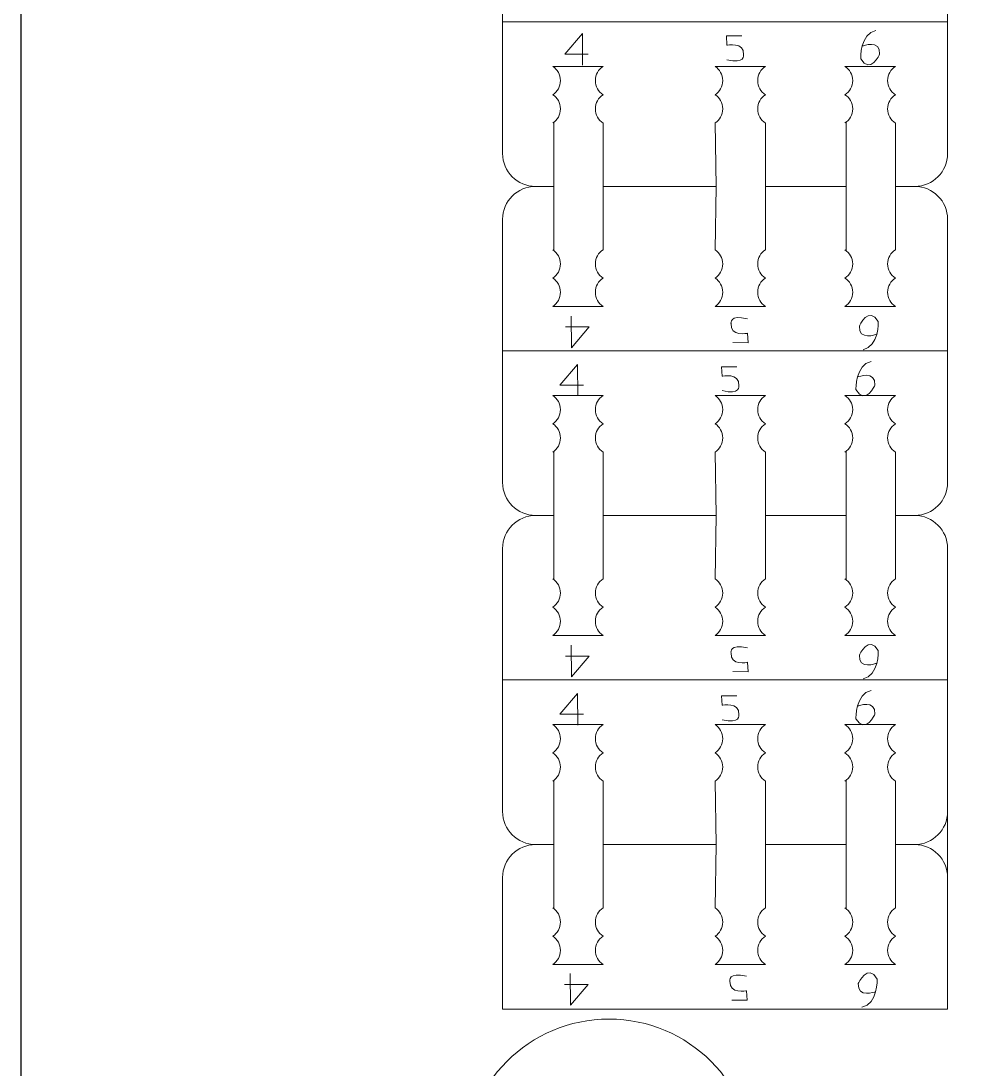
# Model space of a CAD drawing. Header units: centimetres. Extents: x -25 to 25, y -32.5 to 32.5.
# Drawn here: x -25 to -19.38, y -26.13 to -19.89 of the extents above; entities that cross this region are included whole.
import ezdxf

# ---------------------------------------------------------------- set-up
doc = ezdxf.new("R2010")
doc.units = ezdxf.units.CM
doc.header["$MEASUREMENT"] = 0
doc.layers.add('Capa 1', color=7, linetype='Continuous')

msp = doc.modelspace()

# ---------------------------------------------------------------- linework, layer by layer
at = {"layer": 'Capa 1', "color": 254}
msp.add_lwpolyline([(-25, -32.5), (25, -32.5), (25, 32.5), (-25, 32.5), (-25, -32.5)], close=True, dxfattribs=at)
at = {"layer": 'Capa 1', "color": 250, "lineweight": 20}
for points, knots in [([(-22.13375, -19.89418), (-22.13375, -19.44035), (-22.13375, -19.111), (-22.13375, -19.111), (-22.13375, -19.111), (-22.13375, -19.0032), (-22.04555, -18.915), (-21.93775, -18.915), (-21.93775, -18.915), (-21.93775, -18.915), (-21.82915, -18.915), (-21.82915, -18.915), (-21.82915, -18.915), (-21.82915, -18.915), (-21.82915, -19.29647), (-21.82915, -19.29647)], [0, 0, 0, 0, 0.2, 0.2, 0.2, 0.2, 0.4, 0.4, 0.4, 0.4, 0.6, 0.6, 0.6, 0.6, 1, 1, 1, 1]), ([(-22.13375, -19.89418), (-22.13375, -20.34801), (-22.13375, -20.67736), (-22.13375, -20.67736), (-22.13375, -20.67736), (-22.13375, -20.78516), (-22.04555, -20.87336), (-21.93775, -20.87336)], [0, 0, 0, 0, 0.3333333, 0.3333333, 0.3333333, 0.3333333, 1, 1, 1, 1]), ([(-21.83516, -20.32763), (-21.80746, -20.30985), (-21.7891, -20.27877), (-21.7891, -20.24341), (-21.7891, -20.24341), (-21.7891, -20.20805), (-21.80746, -20.17697), (-21.83516, -20.15919)], [0, 0, 0, 0, 0.3333333, 0.3333333, 0.3333333, 0.3333333, 1, 1, 1, 1]), ([(-21.53515, -20.32779), (-21.56285, -20.31001), (-21.58121, -20.27893), (-21.58121, -20.24357), (-21.58121, -20.24357), (-21.58121, -20.20821), (-21.56285, -20.17713), (-21.53515, -20.15935)], [0, 0, 0, 0, 0.3333333, 0.3333333, 0.3333333, 0.3333333, 1, 1, 1, 1]), ([(-20.86923, -20.32763), (-20.84153, -20.30985), (-20.82317, -20.27877), (-20.82317, -20.24341), (-20.82317, -20.24341), (-20.82317, -20.20805), (-20.84153, -20.17697), (-20.86923, -20.15919)], [0, 0, 0, 0, 0.3333333, 0.3333333, 0.3333333, 0.3333333, 1, 1, 1, 1]), ([(-20.56922, -20.32779), (-20.59692, -20.31001), (-20.61528, -20.27893), (-20.61528, -20.24357), (-20.61528, -20.24357), (-20.61528, -20.20821), (-20.59692, -20.17713), (-20.56922, -20.15935)], [0, 0, 0, 0, 0.3333333, 0.3333333, 0.3333333, 0.3333333, 1, 1, 1, 1]), ([(-20.09567, -20.32763), (-20.06797, -20.30985), (-20.04961, -20.27877), (-20.04961, -20.24341), (-20.04961, -20.24341), (-20.04961, -20.20805), (-20.06797, -20.17697), (-20.09567, -20.15919)], [0, 0, 0, 0, 0.3333333, 0.3333333, 0.3333333, 0.3333333, 1, 1, 1, 1]), ([(-19.79566, -20.32779), (-19.82336, -20.31001), (-19.84172, -20.27893), (-19.84172, -20.24357), (-19.84172, -20.24357), (-19.84172, -20.20821), (-19.82336, -20.17713), (-19.79566, -20.15935)], [0, 0, 0, 0, 0.3333333, 0.3333333, 0.3333333, 0.3333333, 1, 1, 1, 1]), ([(-21.83516, -20.49607), (-21.80746, -20.47829), (-21.7891, -20.44721), (-21.7891, -20.41185), (-21.7891, -20.41185), (-21.7891, -20.37649), (-21.80746, -20.34541), (-21.83516, -20.32763)], [0, 0, 0, 0, 0.3333333, 0.3333333, 0.3333333, 0.3333333, 1, 1, 1, 1]), ([(-21.53515, -20.49623), (-21.56285, -20.47845), (-21.58121, -20.44737), (-21.58121, -20.41201), (-21.58121, -20.41201), (-21.58121, -20.37665), (-21.56285, -20.34557), (-21.53515, -20.32779)], [0, 0, 0, 0, 0.3333333, 0.3333333, 0.3333333, 0.3333333, 1, 1, 1, 1]), ([(-20.86923, -20.49607), (-20.84153, -20.47829), (-20.82317, -20.44721), (-20.82317, -20.41185), (-20.82317, -20.41185), (-20.82317, -20.37649), (-20.84153, -20.34541), (-20.86923, -20.32763)], [0, 0, 0, 0, 0.3333333, 0.3333333, 0.3333333, 0.3333333, 1, 1, 1, 1]), ([(-20.56922, -20.49623), (-20.59692, -20.47845), (-20.61528, -20.44737), (-20.61528, -20.41201), (-20.61528, -20.41201), (-20.61528, -20.37665), (-20.59692, -20.34557), (-20.56922, -20.32779)], [0, 0, 0, 0, 0.3333333, 0.3333333, 0.3333333, 0.3333333, 1, 1, 1, 1]), ([(-20.09567, -20.49607), (-20.06797, -20.47829), (-20.04961, -20.44721), (-20.04961, -20.41185), (-20.04961, -20.41185), (-20.04961, -20.37649), (-20.06797, -20.34541), (-20.09567, -20.32763)], [0, 0, 0, 0, 0.3333333, 0.3333333, 0.3333333, 0.3333333, 1, 1, 1, 1]), ([(-19.79566, -20.49623), (-19.82336, -20.47845), (-19.84172, -20.44737), (-19.84172, -20.41201), (-19.84172, -20.41201), (-19.84172, -20.37665), (-19.82336, -20.34557), (-19.79566, -20.32779)], [0, 0, 0, 0, 0.3333333, 0.3333333, 0.3333333, 0.3333333, 1, 1, 1, 1]), ([(-22.13375, -21.85254), (-22.13375, -21.39871), (-22.13375, -21.06936), (-22.13375, -21.06936), (-22.13375, -21.06936), (-22.13375, -20.96156), (-22.04555, -20.87336), (-21.93775, -20.87336), (-21.93775, -20.87336), (-21.93775, -20.87336), (-21.82915, -20.87336), (-21.82915, -20.87336), (-21.82915, -20.87336), (-21.82915, -20.87336), (-21.82915, -21.25483), (-21.82915, -21.25483)], [0, 0, 0, 0, 0.2, 0.2, 0.2, 0.2, 0.4, 0.4, 0.4, 0.4, 0.6, 0.6, 0.6, 0.6, 1, 1, 1, 1]), ([(-21.53515, -21.25049), (-21.53515, -21.25049), (-21.53515, -20.87336), (-21.53515, -20.87336), (-21.53515, -20.87336), (-21.53515, -20.87336), (-20.86322, -20.87336), (-20.86322, -20.87336), (-20.86322, -20.87336), (-20.86322, -20.87336), (-20.86923, -21.25065), (-20.86923, -21.25065)], [0, 0, 0, 0, 0.25, 0.25, 0.25, 0.25, 0.5, 0.5, 0.5, 0.5, 1, 1, 1, 1]), ([(-20.56922, -21.25049), (-20.56922, -21.25049), (-20.56922, -20.87336), (-20.56922, -20.87336), (-20.56922, -20.87336), (-20.56922, -20.87336), (-20.08966, -20.87336), (-20.08966, -20.87336), (-20.08966, -20.87336), (-20.08966, -20.87336), (-20.08966, -21.25483), (-20.08966, -21.25483)], [0, 0, 0, 0, 0.25, 0.25, 0.25, 0.25, 0.5, 0.5, 0.5, 0.5, 1, 1, 1, 1]), ([(-19.79566, -21.25049), (-19.79566, -21.25049), (-19.79566, -20.87336), (-19.79566, -20.87336), (-19.79566, -20.87336), (-19.79566, -20.87336), (-19.68064, -20.87336), (-19.68064, -20.87336), (-19.68064, -20.87336), (-19.57284, -20.87336), (-19.48464, -20.96156), (-19.48464, -21.06936)], [0, 0, 0, 0, 0.25, 0.25, 0.25, 0.25, 0.5, 0.5, 0.5, 0.5, 1, 1, 1, 1]), ([(-21.83516, -21.25065), (-21.80746, -21.26843), (-21.7891, -21.29951), (-21.7891, -21.33487), (-21.7891, -21.33487), (-21.7891, -21.37023), (-21.80746, -21.40131), (-21.83516, -21.41909)], [0, 0, 0, 0, 0.3333333, 0.3333333, 0.3333333, 0.3333333, 1, 1, 1, 1]), ([(-21.53515, -21.25049), (-21.56285, -21.26827), (-21.58121, -21.29935), (-21.58121, -21.33471), (-21.58121, -21.33471), (-21.58121, -21.37007), (-21.56285, -21.40115), (-21.53515, -21.41893)], [0, 0, 0, 0, 0.3333333, 0.3333333, 0.3333333, 0.3333333, 1, 1, 1, 1]), ([(-20.86923, -21.25065), (-20.84153, -21.26843), (-20.82317, -21.29951), (-20.82317, -21.33487), (-20.82317, -21.33487), (-20.82317, -21.37023), (-20.84153, -21.40131), (-20.86923, -21.41909)], [0, 0, 0, 0, 0.3333333, 0.3333333, 0.3333333, 0.3333333, 1, 1, 1, 1]), ([(-20.56922, -21.25049), (-20.59692, -21.26827), (-20.61528, -21.29935), (-20.61528, -21.33471), (-20.61528, -21.33471), (-20.61528, -21.37007), (-20.59692, -21.40115), (-20.56922, -21.41893)], [0, 0, 0, 0, 0.3333333, 0.3333333, 0.3333333, 0.3333333, 1, 1, 1, 1]), ([(-20.09567, -21.25065), (-20.06797, -21.26843), (-20.04961, -21.29951), (-20.04961, -21.33487), (-20.04961, -21.33487), (-20.04961, -21.37023), (-20.06797, -21.40131), (-20.09567, -21.41909)], [0, 0, 0, 0, 0.3333333, 0.3333333, 0.3333333, 0.3333333, 1, 1, 1, 1]), ([(-19.79566, -21.25049), (-19.82336, -21.26827), (-19.84172, -21.29935), (-19.84172, -21.33471), (-19.84172, -21.33471), (-19.84172, -21.37007), (-19.82336, -21.40115), (-19.79566, -21.41893)], [0, 0, 0, 0, 0.3333333, 0.3333333, 0.3333333, 0.3333333, 1, 1, 1, 1]), ([(-21.83516, -21.41909), (-21.80746, -21.43687), (-21.7891, -21.46795), (-21.7891, -21.50331), (-21.7891, -21.50331), (-21.7891, -21.53867), (-21.80746, -21.56975), (-21.83516, -21.58753)], [0, 0, 0, 0, 0.3333333, 0.3333333, 0.3333333, 0.3333333, 1, 1, 1, 1]), ([(-21.53515, -21.41893), (-21.56285, -21.43671), (-21.58121, -21.46779), (-21.58121, -21.50315), (-21.58121, -21.50315), (-21.58121, -21.53851), (-21.56285, -21.56959), (-21.53515, -21.58737)], [0, 0, 0, 0, 0.3333333, 0.3333333, 0.3333333, 0.3333333, 1, 1, 1, 1]), ([(-20.86923, -21.41909), (-20.84153, -21.43687), (-20.82317, -21.46795), (-20.82317, -21.50331), (-20.82317, -21.50331), (-20.82317, -21.53867), (-20.84153, -21.56975), (-20.86923, -21.58753)], [0, 0, 0, 0, 0.3333333, 0.3333333, 0.3333333, 0.3333333, 1, 1, 1, 1]), ([(-20.56922, -21.41893), (-20.59692, -21.43671), (-20.61528, -21.46779), (-20.61528, -21.50315), (-20.61528, -21.50315), (-20.61528, -21.53851), (-20.59692, -21.56959), (-20.56922, -21.58737)], [0, 0, 0, 0, 0.3333333, 0.3333333, 0.3333333, 0.3333333, 1, 1, 1, 1]), ([(-20.09567, -21.41909), (-20.06797, -21.43687), (-20.04961, -21.46795), (-20.04961, -21.50331), (-20.04961, -21.50331), (-20.04961, -21.53867), (-20.06797, -21.56975), (-20.09567, -21.58753)], [0, 0, 0, 0, 0.3333333, 0.3333333, 0.3333333, 0.3333333, 1, 1, 1, 1]), ([(-19.79566, -21.41893), (-19.82336, -21.43671), (-19.84172, -21.46779), (-19.84172, -21.50315), (-19.84172, -21.50315), (-19.84172, -21.53851), (-19.82336, -21.56959), (-19.79566, -21.58737)], [0, 0, 0, 0, 0.3333333, 0.3333333, 0.3333333, 0.3333333, 1, 1, 1, 1]), ([(-22.13375, -21.85254), (-22.13375, -22.30637), (-22.13375, -22.63572), (-22.13375, -22.63572), (-22.13375, -22.63572), (-22.13375, -22.74352), (-22.04555, -22.83172), (-21.93775, -22.83172), (-21.93775, -22.83172), (-21.93775, -22.83172), (-21.82915, -22.83172), (-21.82915, -22.83172), (-21.82915, -22.83172), (-21.82915, -22.83172), (-21.82915, -22.45025), (-21.82915, -22.45025)], [0, 0, 0, 0, 0.2, 0.2, 0.2, 0.2, 0.4, 0.4, 0.4, 0.4, 0.6, 0.6, 0.6, 0.6, 1, 1, 1, 1]), ([(-21.83516, -22.28599), (-21.80746, -22.26821), (-21.7891, -22.23713), (-21.7891, -22.20177), (-21.7891, -22.20177), (-21.7891, -22.16641), (-21.80746, -22.13533), (-21.83516, -22.11755)], [0, 0, 0, 0, 0.3333333, 0.3333333, 0.3333333, 0.3333333, 1, 1, 1, 1]), ([(-21.53515, -22.28615), (-21.56285, -22.26837), (-21.58121, -22.23729), (-21.58121, -22.20193), (-21.58121, -22.20193), (-21.58121, -22.16657), (-21.56285, -22.13549), (-21.53515, -22.11771)], [0, 0, 0, 0, 0.3333333, 0.3333333, 0.3333333, 0.3333333, 1, 1, 1, 1]), ([(-20.86923, -22.28599), (-20.84153, -22.26821), (-20.82317, -22.23713), (-20.82317, -22.20177), (-20.82317, -22.20177), (-20.82317, -22.16641), (-20.84153, -22.13533), (-20.86923, -22.11755)], [0, 0, 0, 0, 0.3333333, 0.3333333, 0.3333333, 0.3333333, 1, 1, 1, 1]), ([(-20.56922, -22.28615), (-20.59692, -22.26837), (-20.61528, -22.23729), (-20.61528, -22.20193), (-20.61528, -22.20193), (-20.61528, -22.16657), (-20.59692, -22.13549), (-20.56922, -22.11771)], [0, 0, 0, 0, 0.3333333, 0.3333333, 0.3333333, 0.3333333, 1, 1, 1, 1]), ([(-20.09567, -22.28599), (-20.06797, -22.26821), (-20.04961, -22.23713), (-20.04961, -22.20177), (-20.04961, -22.20177), (-20.04961, -22.16641), (-20.06797, -22.13533), (-20.09567, -22.11755)], [0, 0, 0, 0, 0.3333333, 0.3333333, 0.3333333, 0.3333333, 1, 1, 1, 1]), ([(-19.79566, -22.28615), (-19.82336, -22.26837), (-19.84172, -22.23729), (-19.84172, -22.20193), (-19.84172, -22.20193), (-19.84172, -22.16657), (-19.82336, -22.13549), (-19.79566, -22.11771)], [0, 0, 0, 0, 0.3333333, 0.3333333, 0.3333333, 0.3333333, 1, 1, 1, 1]), ([(-21.83516, -22.45443), (-21.80746, -22.43665), (-21.7891, -22.40557), (-21.7891, -22.37021), (-21.7891, -22.37021), (-21.7891, -22.33485), (-21.80746, -22.30377), (-21.83516, -22.28599)], [0, 0, 0, 0, 0.3333333, 0.3333333, 0.3333333, 0.3333333, 1, 1, 1, 1]), ([(-21.53515, -22.45459), (-21.56285, -22.43681), (-21.58121, -22.40573), (-21.58121, -22.37037), (-21.58121, -22.37037), (-21.58121, -22.33501), (-21.56285, -22.30393), (-21.53515, -22.28615)], [0, 0, 0, 0, 0.3333333, 0.3333333, 0.3333333, 0.3333333, 1, 1, 1, 1]), ([(-20.86923, -22.45443), (-20.84153, -22.43665), (-20.82317, -22.40557), (-20.82317, -22.37021), (-20.82317, -22.37021), (-20.82317, -22.33485), (-20.84153, -22.30377), (-20.86923, -22.28599)], [0, 0, 0, 0, 0.3333333, 0.3333333, 0.3333333, 0.3333333, 1, 1, 1, 1]), ([(-20.56922, -22.45459), (-20.59692, -22.43681), (-20.61528, -22.40573), (-20.61528, -22.37037), (-20.61528, -22.37037), (-20.61528, -22.33501), (-20.59692, -22.30393), (-20.56922, -22.28615)], [0, 0, 0, 0, 0.3333333, 0.3333333, 0.3333333, 0.3333333, 1, 1, 1, 1]), ([(-20.09567, -22.45443), (-20.06797, -22.43665), (-20.04961, -22.40557), (-20.04961, -22.37021), (-20.04961, -22.37021), (-20.04961, -22.33485), (-20.06797, -22.30377), (-20.09567, -22.28599)], [0, 0, 0, 0, 0.3333333, 0.3333333, 0.3333333, 0.3333333, 1, 1, 1, 1]), ([(-19.79566, -22.45459), (-19.82336, -22.43681), (-19.84172, -22.40573), (-19.84172, -22.37037), (-19.84172, -22.37037), (-19.84172, -22.33501), (-19.82336, -22.30393), (-19.79566, -22.28615)], [0, 0, 0, 0, 0.3333333, 0.3333333, 0.3333333, 0.3333333, 1, 1, 1, 1]), ([(-21.53515, -22.45459), (-21.53515, -22.45459), (-21.53515, -22.83172), (-21.53515, -22.83172), (-21.53515, -22.83172), (-21.53515, -22.83172), (-20.86322, -22.83172), (-20.86322, -22.83172), (-20.86322, -22.83172), (-20.86322, -22.83172), (-20.86923, -22.45443), (-20.86923, -22.45443)], [0, 0, 0, 0, 0.25, 0.25, 0.25, 0.25, 0.5, 0.5, 0.5, 0.5, 1, 1, 1, 1]), ([(-20.56922, -22.45459), (-20.56922, -22.45459), (-20.56922, -22.83172), (-20.56922, -22.83172), (-20.56922, -22.83172), (-20.56922, -22.83172), (-20.08966, -22.83172), (-20.08966, -22.83172), (-20.08966, -22.83172), (-20.08966, -22.83172), (-20.08966, -22.45025), (-20.08966, -22.45025)], [0, 0, 0, 0, 0.25, 0.25, 0.25, 0.25, 0.5, 0.5, 0.5, 0.5, 1, 1, 1, 1]), ([(-19.79566, -22.45459), (-19.79566, -22.45459), (-19.79566, -22.83172), (-19.79566, -22.83172), (-19.79566, -22.83172), (-19.79566, -22.83172), (-19.68064, -22.83172), (-19.68064, -22.83172), (-19.68064, -22.83172), (-19.57284, -22.83172), (-19.48464, -22.74352), (-19.48464, -22.63572)], [0, 0, 0, 0, 0.25, 0.25, 0.25, 0.25, 0.5, 0.5, 0.5, 0.5, 1, 1, 1, 1]), ([(-22.13375, -23.8109), (-22.13375, -23.35707), (-22.13375, -23.02772), (-22.13375, -23.02772), (-22.13375, -23.02772), (-22.13375, -22.91992), (-22.04555, -22.83172), (-21.93775, -22.83172)], [0, 0, 0, 0, 0.3333333, 0.3333333, 0.3333333, 0.3333333, 1, 1, 1, 1]), ([(-21.83516, -23.20901), (-21.80746, -23.22679), (-21.7891, -23.25787), (-21.7891, -23.29323), (-21.7891, -23.29323), (-21.7891, -23.32859), (-21.80746, -23.35967), (-21.83516, -23.37745)], [0, 0, 0, 0, 0.3333333, 0.3333333, 0.3333333, 0.3333333, 1, 1, 1, 1]), ([(-21.53515, -23.20885), (-21.56285, -23.22663), (-21.58121, -23.25771), (-21.58121, -23.29307), (-21.58121, -23.29307), (-21.58121, -23.32843), (-21.56285, -23.35951), (-21.53515, -23.37729)], [0, 0, 0, 0, 0.3333333, 0.3333333, 0.3333333, 0.3333333, 1, 1, 1, 1]), ([(-20.86923, -23.20901), (-20.84153, -23.22679), (-20.82317, -23.25787), (-20.82317, -23.29323), (-20.82317, -23.29323), (-20.82317, -23.32859), (-20.84153, -23.35967), (-20.86923, -23.37745)], [0, 0, 0, 0, 0.3333333, 0.3333333, 0.3333333, 0.3333333, 1, 1, 1, 1]), ([(-20.56922, -23.20885), (-20.59692, -23.22663), (-20.61528, -23.25771), (-20.61528, -23.29307), (-20.61528, -23.29307), (-20.61528, -23.32843), (-20.59692, -23.35951), (-20.56922, -23.37729)], [0, 0, 0, 0, 0.3333333, 0.3333333, 0.3333333, 0.3333333, 1, 1, 1, 1]), ([(-20.09567, -23.20901), (-20.06797, -23.22679), (-20.04961, -23.25787), (-20.04961, -23.29323), (-20.04961, -23.29323), (-20.04961, -23.32859), (-20.06797, -23.35967), (-20.09567, -23.37745)], [0, 0, 0, 0, 0.3333333, 0.3333333, 0.3333333, 0.3333333, 1, 1, 1, 1]), ([(-19.79566, -23.20885), (-19.82336, -23.22663), (-19.84172, -23.25771), (-19.84172, -23.29307), (-19.84172, -23.29307), (-19.84172, -23.32843), (-19.82336, -23.35951), (-19.79566, -23.37729)], [0, 0, 0, 0, 0.3333333, 0.3333333, 0.3333333, 0.3333333, 1, 1, 1, 1]), ([(-21.83516, -23.37745), (-21.80746, -23.39523), (-21.7891, -23.42631), (-21.7891, -23.46167), (-21.7891, -23.46167), (-21.7891, -23.49703), (-21.80746, -23.52811), (-21.83516, -23.54589)], [0, 0, 0, 0, 0.3333333, 0.3333333, 0.3333333, 0.3333333, 1, 1, 1, 1]), ([(-21.53515, -23.37729), (-21.56285, -23.39507), (-21.58121, -23.42615), (-21.58121, -23.46151), (-21.58121, -23.46151), (-21.58121, -23.49687), (-21.56285, -23.52795), (-21.53515, -23.54573)], [0, 0, 0, 0, 0.3333333, 0.3333333, 0.3333333, 0.3333333, 1, 1, 1, 1]), ([(-20.86923, -23.37745), (-20.84153, -23.39523), (-20.82317, -23.42631), (-20.82317, -23.46167), (-20.82317, -23.46167), (-20.82317, -23.49703), (-20.84153, -23.52811), (-20.86923, -23.54589)], [0, 0, 0, 0, 0.3333333, 0.3333333, 0.3333333, 0.3333333, 1, 1, 1, 1]), ([(-20.56922, -23.37729), (-20.59692, -23.39507), (-20.61528, -23.42615), (-20.61528, -23.46151), (-20.61528, -23.46151), (-20.61528, -23.49687), (-20.59692, -23.52795), (-20.56922, -23.54573)], [0, 0, 0, 0, 0.3333333, 0.3333333, 0.3333333, 0.3333333, 1, 1, 1, 1]), ([(-20.09567, -23.37745), (-20.06797, -23.39523), (-20.04961, -23.42631), (-20.04961, -23.46167), (-20.04961, -23.46167), (-20.04961, -23.49703), (-20.06797, -23.52811), (-20.09567, -23.54589)], [0, 0, 0, 0, 0.3333333, 0.3333333, 0.3333333, 0.3333333, 1, 1, 1, 1]), ([(-19.79566, -23.37729), (-19.82336, -23.39507), (-19.84172, -23.42615), (-19.84172, -23.46151), (-19.84172, -23.46151), (-19.84172, -23.49687), (-19.82336, -23.52795), (-19.79566, -23.54573)], [0, 0, 0, 0, 0.3333333, 0.3333333, 0.3333333, 0.3333333, 1, 1, 1, 1]), ([(-22.13375, -23.8109), (-22.13375, -24.26473), (-22.13375, -24.59408), (-22.13375, -24.59408), (-22.13375, -24.59408), (-22.13375, -24.70188), (-22.04555, -24.79008), (-21.93775, -24.79008)], [0, 0, 0, 0, 0.3333333, 0.3333333, 0.3333333, 0.3333333, 1, 1, 1, 1]), ([(-21.83516, -24.24435), (-21.80746, -24.22657), (-21.7891, -24.19549), (-21.7891, -24.16013), (-21.7891, -24.16013), (-21.7891, -24.12477), (-21.80746, -24.09369), (-21.83516, -24.07591)], [0, 0, 0, 0, 0.3333333, 0.3333333, 0.3333333, 0.3333333, 1, 1, 1, 1]), ([(-21.53515, -24.24451), (-21.56285, -24.22673), (-21.58121, -24.19565), (-21.58121, -24.16029), (-21.58121, -24.16029), (-21.58121, -24.12493), (-21.56285, -24.09385), (-21.53515, -24.07607)], [0, 0, 0, 0, 0.3333333, 0.3333333, 0.3333333, 0.3333333, 1, 1, 1, 1]), ([(-20.86923, -24.24435), (-20.84153, -24.22657), (-20.82317, -24.19549), (-20.82317, -24.16013), (-20.82317, -24.16013), (-20.82317, -24.12477), (-20.84153, -24.09369), (-20.86923, -24.07591)], [0, 0, 0, 0, 0.3333333, 0.3333333, 0.3333333, 0.3333333, 1, 1, 1, 1]), ([(-20.56922, -24.24451), (-20.59692, -24.22673), (-20.61528, -24.19565), (-20.61528, -24.16029), (-20.61528, -24.16029), (-20.61528, -24.12493), (-20.59692, -24.09385), (-20.56922, -24.07607)], [0, 0, 0, 0, 0.3333333, 0.3333333, 0.3333333, 0.3333333, 1, 1, 1, 1]), ([(-20.09567, -24.24435), (-20.06797, -24.22657), (-20.04961, -24.19549), (-20.04961, -24.16013), (-20.04961, -24.16013), (-20.04961, -24.12477), (-20.06797, -24.09369), (-20.09567, -24.07591)], [0, 0, 0, 0, 0.3333333, 0.3333333, 0.3333333, 0.3333333, 1, 1, 1, 1]), ([(-19.79566, -24.24451), (-19.82336, -24.22673), (-19.84172, -24.19565), (-19.84172, -24.16029), (-19.84172, -24.16029), (-19.84172, -24.12493), (-19.82336, -24.09385), (-19.79566, -24.07607)], [0, 0, 0, 0, 0.3333333, 0.3333333, 0.3333333, 0.3333333, 1, 1, 1, 1]), ([(-21.83516, -24.41279), (-21.80746, -24.39501), (-21.7891, -24.36393), (-21.7891, -24.32857), (-21.7891, -24.32857), (-21.7891, -24.29321), (-21.80746, -24.26213), (-21.83516, -24.24435)], [0, 0, 0, 0, 0.3333333, 0.3333333, 0.3333333, 0.3333333, 1, 1, 1, 1]), ([(-21.53515, -24.41295), (-21.56285, -24.39517), (-21.58121, -24.36409), (-21.58121, -24.32873), (-21.58121, -24.32873), (-21.58121, -24.29337), (-21.56285, -24.26229), (-21.53515, -24.24451)], [0, 0, 0, 0, 0.3333333, 0.3333333, 0.3333333, 0.3333333, 1, 1, 1, 1]), ([(-20.86923, -24.41279), (-20.84153, -24.39501), (-20.82317, -24.36393), (-20.82317, -24.32857), (-20.82317, -24.32857), (-20.82317, -24.29321), (-20.84153, -24.26213), (-20.86923, -24.24435)], [0, 0, 0, 0, 0.3333333, 0.3333333, 0.3333333, 0.3333333, 1, 1, 1, 1]), ([(-20.56922, -24.41295), (-20.59692, -24.39517), (-20.61528, -24.36409), (-20.61528, -24.32873), (-20.61528, -24.32873), (-20.61528, -24.29337), (-20.59692, -24.26229), (-20.56922, -24.24451)], [0, 0, 0, 0, 0.3333333, 0.3333333, 0.3333333, 0.3333333, 1, 1, 1, 1]), ([(-20.09567, -24.41279), (-20.06797, -24.39501), (-20.04961, -24.36393), (-20.04961, -24.32857), (-20.04961, -24.32857), (-20.04961, -24.29321), (-20.06797, -24.26213), (-20.09567, -24.24435)], [0, 0, 0, 0, 0.3333333, 0.3333333, 0.3333333, 0.3333333, 1, 1, 1, 1]), ([(-19.79566, -24.41295), (-19.82336, -24.39517), (-19.84172, -24.36409), (-19.84172, -24.32873), (-19.84172, -24.32873), (-19.84172, -24.29337), (-19.82336, -24.26229), (-19.79566, -24.24451)], [0, 0, 0, 0, 0.3333333, 0.3333333, 0.3333333, 0.3333333, 1, 1, 1, 1]), ([(-22.13375, -25.76926), (-22.13375, -25.31543), (-22.13375, -24.98608), (-22.13375, -24.98608), (-22.13375, -24.98608), (-22.13375, -24.87828), (-22.04555, -24.79008), (-21.93775, -24.79008), (-21.93775, -24.79008), (-21.93775, -24.79008), (-21.82915, -24.79008), (-21.82915, -24.79008), (-21.82915, -24.79008), (-21.82915, -24.79008), (-21.82915, -25.17155), (-21.82915, -25.17155)], [0, 0, 0, 0, 0.2, 0.2, 0.2, 0.2, 0.4, 0.4, 0.4, 0.4, 0.6, 0.6, 0.6, 0.6, 1, 1, 1, 1]), ([(-21.53515, -25.16721), (-21.53515, -25.16721), (-21.53515, -24.79008), (-21.53515, -24.79008), (-21.53515, -24.79008), (-21.53515, -24.79008), (-20.86322, -24.79008), (-20.86322, -24.79008), (-20.86322, -24.79008), (-20.86322, -24.79008), (-20.86923, -25.16737), (-20.86923, -25.16737)], [0, 0, 0, 0, 0.25, 0.25, 0.25, 0.25, 0.5, 0.5, 0.5, 0.5, 1, 1, 1, 1]), ([(-20.56922, -25.16721), (-20.56922, -25.16721), (-20.56922, -24.79008), (-20.56922, -24.79008), (-20.56922, -24.79008), (-20.56922, -24.79008), (-20.08966, -24.79008), (-20.08966, -24.79008), (-20.08966, -24.79008), (-20.08966, -24.79008), (-20.08966, -25.17155), (-20.08966, -25.17155)], [0, 0, 0, 0, 0.25, 0.25, 0.25, 0.25, 0.5, 0.5, 0.5, 0.5, 1, 1, 1, 1]), ([(-19.79566, -25.16721), (-19.79566, -25.16721), (-19.79566, -24.79008), (-19.79566, -24.79008), (-19.79566, -24.79008), (-19.79566, -24.79008), (-19.68064, -24.79008), (-19.68064, -24.79008), (-19.68064, -24.79008), (-19.57284, -24.79008), (-19.48464, -24.87828), (-19.48464, -24.98608)], [0, 0, 0, 0, 0.25, 0.25, 0.25, 0.25, 0.5, 0.5, 0.5, 0.5, 1, 1, 1, 1]), ([(-21.83516, -25.16737), (-21.80746, -25.18515), (-21.7891, -25.21623), (-21.7891, -25.25159), (-21.7891, -25.25159), (-21.7891, -25.28695), (-21.80746, -25.31803), (-21.83516, -25.33581)], [0, 0, 0, 0, 0.3333333, 0.3333333, 0.3333333, 0.3333333, 1, 1, 1, 1]), ([(-21.53515, -25.16721), (-21.56285, -25.18499), (-21.58121, -25.21607), (-21.58121, -25.25143), (-21.58121, -25.25143), (-21.58121, -25.28679), (-21.56285, -25.31787), (-21.53515, -25.33565)], [0, 0, 0, 0, 0.3333333, 0.3333333, 0.3333333, 0.3333333, 1, 1, 1, 1]), ([(-20.86923, -25.16737), (-20.84153, -25.18515), (-20.82317, -25.21623), (-20.82317, -25.25159), (-20.82317, -25.25159), (-20.82317, -25.28695), (-20.84153, -25.31803), (-20.86923, -25.33581)], [0, 0, 0, 0, 0.3333333, 0.3333333, 0.3333333, 0.3333333, 1, 1, 1, 1]), ([(-20.56922, -25.16721), (-20.59692, -25.18499), (-20.61528, -25.21607), (-20.61528, -25.25143), (-20.61528, -25.25143), (-20.61528, -25.28679), (-20.59692, -25.31787), (-20.56922, -25.33565)], [0, 0, 0, 0, 0.3333333, 0.3333333, 0.3333333, 0.3333333, 1, 1, 1, 1]), ([(-20.09567, -25.16737), (-20.06797, -25.18515), (-20.04961, -25.21623), (-20.04961, -25.25159), (-20.04961, -25.25159), (-20.04961, -25.28695), (-20.06797, -25.31803), (-20.09567, -25.33581)], [0, 0, 0, 0, 0.3333333, 0.3333333, 0.3333333, 0.3333333, 1, 1, 1, 1]), ([(-19.79566, -25.16721), (-19.82336, -25.18499), (-19.84172, -25.21607), (-19.84172, -25.25143), (-19.84172, -25.25143), (-19.84172, -25.28679), (-19.82336, -25.31787), (-19.79566, -25.33565)], [0, 0, 0, 0, 0.3333333, 0.3333333, 0.3333333, 0.3333333, 1, 1, 1, 1]), ([(-21.83516, -25.33581), (-21.80746, -25.35359), (-21.7891, -25.38467), (-21.7891, -25.42003), (-21.7891, -25.42003), (-21.7891, -25.45539), (-21.80746, -25.48647), (-21.83516, -25.50425)], [0, 0, 0, 0, 0.3333333, 0.3333333, 0.3333333, 0.3333333, 1, 1, 1, 1]), ([(-21.53515, -25.33565), (-21.56285, -25.35343), (-21.58121, -25.38451), (-21.58121, -25.41987), (-21.58121, -25.41987), (-21.58121, -25.45523), (-21.56285, -25.48631), (-21.53515, -25.50409)], [0, 0, 0, 0, 0.3333333, 0.3333333, 0.3333333, 0.3333333, 1, 1, 1, 1]), ([(-20.86923, -25.33581), (-20.84153, -25.35359), (-20.82317, -25.38467), (-20.82317, -25.42003), (-20.82317, -25.42003), (-20.82317, -25.45539), (-20.84153, -25.48647), (-20.86923, -25.50425)], [0, 0, 0, 0, 0.3333333, 0.3333333, 0.3333333, 0.3333333, 1, 1, 1, 1]), ([(-20.56922, -25.33565), (-20.59692, -25.35343), (-20.61528, -25.38451), (-20.61528, -25.41987), (-20.61528, -25.41987), (-20.61528, -25.45523), (-20.59692, -25.48631), (-20.56922, -25.50409)], [0, 0, 0, 0, 0.3333333, 0.3333333, 0.3333333, 0.3333333, 1, 1, 1, 1]), ([(-20.09567, -25.33581), (-20.06797, -25.35359), (-20.04961, -25.38467), (-20.04961, -25.42003), (-20.04961, -25.42003), (-20.04961, -25.45539), (-20.06797, -25.48647), (-20.09567, -25.50425)], [0, 0, 0, 0, 0.3333333, 0.3333333, 0.3333333, 0.3333333, 1, 1, 1, 1]), ([(-19.79566, -25.33565), (-19.82336, -25.35343), (-19.84172, -25.38451), (-19.84172, -25.41987), (-19.84172, -25.41987), (-19.84172, -25.45523), (-19.82336, -25.48631), (-19.79566, -25.50409)], [0, 0, 0, 0, 0.3333333, 0.3333333, 0.3333333, 0.3333333, 1, 1, 1, 1]), ([(-21.50059, -25.82886), (-21.02603, -25.82886), (-20.64132, -26.21357), (-20.64132, -26.68813), (-20.64132, -26.68813), (-20.64132, -27.16269), (-21.02603, -27.5474), (-21.50059, -27.5474), (-21.50059, -27.5474), (-21.97515, -27.5474), (-22.35986, -27.16269), (-22.35986, -26.68813), (-22.35986, -26.68813), (-22.35986, -26.21357), (-21.97515, -25.82886), (-21.50059, -25.82886)], [0, 0, 0, 0, 0.2, 0.2, 0.2, 0.2, 0.4, 0.4, 0.4, 0.4, 0.6, 0.6, 0.6, 0.6, 1, 1, 1, 1])]:
    msp.add_open_spline(points, degree=3, knots=knots, dxfattribs=at)
for points in [[(-19.48464, -19.89418), (-19.48464, -19.44035), (-19.48464, -19.111), (-19.48464, -19.111)], [(-22.13375, -19.89418), (-22.13375, -19.89418), (-19.48464, -19.89418), (-19.48464, -19.89418)], [(-19.48464, -19.89418), (-19.48464, -20.34801), (-19.48464, -20.67736), (-19.48464, -20.67736)], [(-21.83516, -20.15919), (-21.83516, -20.15919), (-21.53515, -20.15935), (-21.53515, -20.15935)], [(-20.86923, -20.15919), (-20.86923, -20.15919), (-20.56922, -20.15935), (-20.56922, -20.15935)], [(-20.09567, -20.15919), (-20.09567, -20.15919), (-19.79566, -20.15935), (-19.79566, -20.15935)], [(-21.82915, -20.87336), (-21.82915, -20.87336), (-21.82915, -20.49189), (-21.82915, -20.49189)], [(-21.53515, -20.49623), (-21.53515, -20.49623), (-21.53515, -20.87336), (-21.53515, -20.87336)], [(-20.86322, -20.87336), (-20.86322, -20.87336), (-20.86923, -20.49607), (-20.86923, -20.49607)], [(-20.56922, -20.49623), (-20.56922, -20.49623), (-20.56922, -20.87336), (-20.56922, -20.87336)], [(-20.08966, -20.87336), (-20.08966, -20.87336), (-20.08966, -20.49189), (-20.08966, -20.49189)], [(-19.79566, -20.49623), (-19.79566, -20.49623), (-19.79566, -20.87336), (-19.79566, -20.87336)], [(-19.68064, -20.87336), (-19.57284, -20.87336), (-19.48464, -20.78516), (-19.48464, -20.67736)], [(-19.48464, -21.06936), (-19.48464, -21.06936), (-19.48464, -22.63572), (-19.48464, -22.63572)], [(-21.83516, -21.58753), (-21.83516, -21.58753), (-21.53515, -21.58737), (-21.53515, -21.58737)], [(-20.86923, -21.58753), (-20.86923, -21.58753), (-20.56922, -21.58737), (-20.56922, -21.58737)], [(-20.09567, -21.58753), (-20.09567, -21.58753), (-19.79566, -21.58737), (-19.79566, -21.58737)], [(-22.13375, -21.85254), (-22.13375, -21.85254), (-19.48464, -21.85254), (-19.48464, -21.85254)], [(-21.83516, -22.11755), (-21.83516, -22.11755), (-21.53515, -22.11771), (-21.53515, -22.11771)], [(-20.86923, -22.11755), (-20.86923, -22.11755), (-20.56922, -22.11771), (-20.56922, -22.11771)], [(-20.09567, -22.11755), (-20.09567, -22.11755), (-19.79566, -22.11771), (-19.79566, -22.11771)], [(-21.82915, -22.83172), (-21.82915, -22.83172), (-21.82915, -23.21319), (-21.82915, -23.21319)], [(-21.53515, -23.20885), (-21.53515, -23.20885), (-21.53515, -22.83172), (-21.53515, -22.83172)], [(-20.86322, -22.83172), (-20.86322, -22.83172), (-20.86923, -23.20901), (-20.86923, -23.20901)], [(-20.56922, -23.20885), (-20.56922, -23.20885), (-20.56922, -22.83172), (-20.56922, -22.83172)], [(-20.08966, -22.83172), (-20.08966, -22.83172), (-20.08966, -23.21319), (-20.08966, -23.21319)], [(-19.79566, -23.20885), (-19.79566, -23.20885), (-19.79566, -22.83172), (-19.79566, -22.83172)], [(-19.68064, -22.83172), (-19.57284, -22.83172), (-19.48464, -22.91992), (-19.48464, -23.02772)], [(-19.48464, -23.02772), (-19.48464, -23.02772), (-19.48464, -25.76926), (-19.48464, -25.76926)], [(-21.83516, -23.54589), (-21.83516, -23.54589), (-21.53515, -23.54573), (-21.53515, -23.54573)], [(-20.86923, -23.54589), (-20.86923, -23.54589), (-20.56922, -23.54573), (-20.56922, -23.54573)], [(-20.09567, -23.54589), (-20.09567, -23.54589), (-19.79566, -23.54573), (-19.79566, -23.54573)], [(-22.13375, -23.8109), (-22.13375, -23.8109), (-19.48464, -23.8109), (-19.48464, -23.8109)], [(-21.83516, -24.07591), (-21.83516, -24.07591), (-21.53515, -24.07607), (-21.53515, -24.07607)], [(-20.86923, -24.07591), (-20.86923, -24.07591), (-20.56922, -24.07607), (-20.56922, -24.07607)], [(-20.09567, -24.07591), (-20.09567, -24.07591), (-19.79566, -24.07607), (-19.79566, -24.07607)], [(-21.82915, -24.79008), (-21.82915, -24.79008), (-21.82915, -24.40861), (-21.82915, -24.40861)], [(-21.53515, -24.41295), (-21.53515, -24.41295), (-21.53515, -24.79008), (-21.53515, -24.79008)], [(-20.86322, -24.79008), (-20.86322, -24.79008), (-20.86923, -24.41279), (-20.86923, -24.41279)], [(-20.56922, -24.41295), (-20.56922, -24.41295), (-20.56922, -24.79008), (-20.56922, -24.79008)], [(-20.08966, -24.79008), (-20.08966, -24.79008), (-20.08966, -24.40861), (-20.08966, -24.40861)], [(-19.79566, -24.41295), (-19.79566, -24.41295), (-19.79566, -24.79008), (-19.79566, -24.79008)], [(-19.68064, -24.79008), (-19.57284, -24.79008), (-19.48464, -24.70188), (-19.48464, -24.59408)], [(-21.83516, -25.50425), (-21.83516, -25.50425), (-21.53515, -25.50409), (-21.53515, -25.50409)], [(-20.86923, -25.50425), (-20.86923, -25.50425), (-20.56922, -25.50409), (-20.56922, -25.50409)], [(-20.09567, -25.50425), (-20.09567, -25.50425), (-19.79566, -25.50409), (-19.79566, -25.50409)], [(-22.13375, -25.76926), (-22.13375, -25.76926), (-19.48464, -25.76926), (-19.48464, -25.76926)]]:
    msp.add_open_spline(points, degree=3, dxfattribs=at)
at = {"layer": 'Capa 1', "color": 240, "lineweight": 20}
for points, knots in [([(-19.99026, -20.03768), (-19.99026, -20.03768), (-19.88434, -19.99632), (-19.88939, -20.08675), (-19.88939, -20.08675), (-19.88939, -20.08675), (-19.94568, -20.21096), (-20.00205, -20.11335), (-20.00205, -20.11335), (-20.00205, -20.11335), (-20.00709, -19.96538), (-19.9113, -19.94523)], [0, 0, 0, 0, 0.25, 0.25, 0.25, 0.25, 0.5, 0.5, 0.5, 0.5, 1, 1, 1, 1]), ([(-21.62416, -20.08693), (-21.62416, -20.08693), (-21.76382, -20.08693), (-21.76382, -20.08693), (-21.76382, -20.08693), (-21.76382, -20.08693), (-21.65877, -19.96332), (-21.65877, -19.96332), (-21.65877, -19.96332), (-21.65877, -19.96332), (-21.65756, -20.15123), (-21.65756, -20.15123)], [0, 0, 0, 0, 0.25, 0.25, 0.25, 0.25, 0.5, 0.5, 0.5, 0.5, 1, 1, 1, 1]), ([(-20.71036, -19.97801), (-20.71036, -19.97801), (-20.80183, -19.97746), (-20.80183, -19.97746), (-20.80183, -19.97746), (-20.80183, -19.97746), (-20.79854, -20.03384), (-20.79854, -20.03384)], [0, 0, 0, 0, 0.3333333, 0.3333333, 0.3333333, 0.3333333, 1, 1, 1, 1]), ([(-20.79854, -20.03384), (-20.79854, -20.03384), (-20.69345, -20.00978), (-20.69963, -20.09101), (-20.69963, -20.09101), (-20.69963, -20.09101), (-20.68852, -20.1467), (-20.79854, -20.11949)], [0, 0, 0, 0, 0.3333333, 0.3333333, 0.3333333, 0.3333333, 1, 1, 1, 1]), ([(-19.90922, -21.75349), (-19.90922, -21.75349), (-20.01514, -21.79485), (-20.01009, -21.70442), (-20.01009, -21.70442), (-20.01009, -21.70442), (-19.9538, -21.58021), (-19.89743, -21.67782), (-19.89743, -21.67782), (-19.89743, -21.67782), (-19.89239, -21.82579), (-19.98818, -21.84594)], [0, 0, 0, 0, 0.25, 0.25, 0.25, 0.25, 0.5, 0.5, 0.5, 0.5, 1, 1, 1, 1]), ([(-20.67501, -21.74717), (-20.67501, -21.74717), (-20.7801, -21.77123), (-20.77392, -21.69), (-20.77392, -21.69), (-20.77392, -21.69), (-20.78503, -21.63431), (-20.67501, -21.66152)], [0, 0, 0, 0, 0.3333333, 0.3333333, 0.3333333, 0.3333333, 1, 1, 1, 1]), ([(-21.75826, -21.70995), (-21.75826, -21.70995), (-21.6186, -21.70995), (-21.6186, -21.70995), (-21.6186, -21.70995), (-21.6186, -21.70995), (-21.72365, -21.83356), (-21.72365, -21.83356), (-21.72365, -21.83356), (-21.72365, -21.83356), (-21.72486, -21.64565), (-21.72486, -21.64565)], [0, 0, 0, 0, 0.25, 0.25, 0.25, 0.25, 0.5, 0.5, 0.5, 0.5, 1, 1, 1, 1]), ([(-20.76319, -21.803), (-20.76319, -21.803), (-20.67172, -21.80355), (-20.67172, -21.80355), (-20.67172, -21.80355), (-20.67172, -21.80355), (-20.67501, -21.74717), (-20.67501, -21.74717)], [0, 0, 0, 0, 0.3333333, 0.3333333, 0.3333333, 0.3333333, 1, 1, 1, 1]), ([(-21.6523, -22.05636), (-21.6523, -22.05636), (-21.79196, -22.05636), (-21.79196, -22.05636), (-21.79196, -22.05636), (-21.79196, -22.05636), (-21.68691, -21.93275), (-21.68691, -21.93275), (-21.68691, -21.93275), (-21.68691, -21.93275), (-21.6857, -22.12066), (-21.6857, -22.12066)], [0, 0, 0, 0, 0.25, 0.25, 0.25, 0.25, 0.5, 0.5, 0.5, 0.5, 1, 1, 1, 1]), ([(-20.7385, -21.94744), (-20.7385, -21.94744), (-20.82997, -21.94689), (-20.82997, -21.94689), (-20.82997, -21.94689), (-20.82997, -21.94689), (-20.82668, -22.00327), (-20.82668, -22.00327)], [0, 0, 0, 0, 0.3333333, 0.3333333, 0.3333333, 0.3333333, 1, 1, 1, 1]), ([(-20.0184, -22.00711), (-20.0184, -22.00711), (-19.91248, -21.96575), (-19.91753, -22.05618), (-19.91753, -22.05618), (-19.91753, -22.05618), (-19.97382, -22.18039), (-20.03019, -22.08278), (-20.03019, -22.08278), (-20.03019, -22.08278), (-20.03523, -21.93481), (-19.93944, -21.91466)], [0, 0, 0, 0, 0.25, 0.25, 0.25, 0.25, 0.5, 0.5, 0.5, 0.5, 1, 1, 1, 1]), ([(-20.82668, -22.00327), (-20.82668, -22.00327), (-20.72159, -21.97921), (-20.72777, -22.06044), (-20.72777, -22.06044), (-20.72777, -22.06044), (-20.71666, -22.11613), (-20.82668, -22.08892)], [0, 0, 0, 0, 0.3333333, 0.3333333, 0.3333333, 0.3333333, 1, 1, 1, 1]), ([(-19.90922, -23.71185), (-19.90922, -23.71185), (-20.01514, -23.75321), (-20.01009, -23.66278), (-20.01009, -23.66278), (-20.01009, -23.66278), (-19.9538, -23.53857), (-19.89743, -23.63618), (-19.89743, -23.63618), (-19.89743, -23.63618), (-19.89239, -23.78415), (-19.98818, -23.8043)], [0, 0, 0, 0, 0.25, 0.25, 0.25, 0.25, 0.5, 0.5, 0.5, 0.5, 1, 1, 1, 1]), ([(-21.75826, -23.66831), (-21.75826, -23.66831), (-21.6186, -23.66831), (-21.6186, -23.66831), (-21.6186, -23.66831), (-21.6186, -23.66831), (-21.72365, -23.79192), (-21.72365, -23.79192), (-21.72365, -23.79192), (-21.72365, -23.79192), (-21.72486, -23.60401), (-21.72486, -23.60401)], [0, 0, 0, 0, 0.25, 0.25, 0.25, 0.25, 0.5, 0.5, 0.5, 0.5, 1, 1, 1, 1]), ([(-20.67501, -23.70553), (-20.67501, -23.70553), (-20.7801, -23.72959), (-20.77392, -23.64836), (-20.77392, -23.64836), (-20.77392, -23.64836), (-20.78503, -23.59267), (-20.67501, -23.61988)], [0, 0, 0, 0, 0.3333333, 0.3333333, 0.3333333, 0.3333333, 1, 1, 1, 1]), ([(-20.76319, -23.76136), (-20.76319, -23.76136), (-20.67172, -23.76191), (-20.67172, -23.76191), (-20.67172, -23.76191), (-20.67172, -23.76191), (-20.67501, -23.70553), (-20.67501, -23.70553)], [0, 0, 0, 0, 0.3333333, 0.3333333, 0.3333333, 0.3333333, 1, 1, 1, 1]), ([(-20.0184, -23.96547), (-20.0184, -23.96547), (-19.91248, -23.92411), (-19.91753, -24.01454), (-19.91753, -24.01454), (-19.91753, -24.01454), (-19.97382, -24.13875), (-20.03019, -24.04114), (-20.03019, -24.04114), (-20.03019, -24.04114), (-20.03523, -23.89317), (-19.93944, -23.87302)], [0, 0, 0, 0, 0.25, 0.25, 0.25, 0.25, 0.5, 0.5, 0.5, 0.5, 1, 1, 1, 1]), ([(-21.6523, -24.01472), (-21.6523, -24.01472), (-21.79196, -24.01472), (-21.79196, -24.01472), (-21.79196, -24.01472), (-21.79196, -24.01472), (-21.68691, -23.89111), (-21.68691, -23.89111), (-21.68691, -23.89111), (-21.68691, -23.89111), (-21.6857, -24.07902), (-21.6857, -24.07902)], [0, 0, 0, 0, 0.25, 0.25, 0.25, 0.25, 0.5, 0.5, 0.5, 0.5, 1, 1, 1, 1]), ([(-20.7385, -23.9058), (-20.7385, -23.9058), (-20.82997, -23.90525), (-20.82997, -23.90525), (-20.82997, -23.90525), (-20.82997, -23.90525), (-20.82668, -23.96163), (-20.82668, -23.96163)], [0, 0, 0, 0, 0.3333333, 0.3333333, 0.3333333, 0.3333333, 1, 1, 1, 1]), ([(-20.82668, -23.96163), (-20.82668, -23.96163), (-20.72159, -23.93757), (-20.72777, -24.0188), (-20.72777, -24.0188), (-20.72777, -24.0188), (-20.71666, -24.07449), (-20.82668, -24.04728)], [0, 0, 0, 0, 0.3333333, 0.3333333, 0.3333333, 0.3333333, 1, 1, 1, 1]), ([(-19.91572, -25.66615), (-19.91572, -25.66615), (-20.02164, -25.70751), (-20.01659, -25.61708), (-20.01659, -25.61708), (-20.01659, -25.61708), (-19.9603, -25.49287), (-19.90393, -25.59048), (-19.90393, -25.59048), (-19.90393, -25.59048), (-19.89889, -25.73845), (-19.99468, -25.7586)], [0, 0, 0, 0, 0.25, 0.25, 0.25, 0.25, 0.5, 0.5, 0.5, 0.5, 1, 1, 1, 1]), ([(-21.76476, -25.62261), (-21.76476, -25.62261), (-21.6251, -25.62261), (-21.6251, -25.62261), (-21.6251, -25.62261), (-21.6251, -25.62261), (-21.73015, -25.74622), (-21.73015, -25.74622), (-21.73015, -25.74622), (-21.73015, -25.74622), (-21.73136, -25.55831), (-21.73136, -25.55831)], [0, 0, 0, 0, 0.25, 0.25, 0.25, 0.25, 0.5, 0.5, 0.5, 0.5, 1, 1, 1, 1]), ([(-20.68151, -25.65983), (-20.68151, -25.65983), (-20.7866, -25.68389), (-20.78042, -25.60266), (-20.78042, -25.60266), (-20.78042, -25.60266), (-20.79153, -25.54697), (-20.68151, -25.57418)], [0, 0, 0, 0, 0.3333333, 0.3333333, 0.3333333, 0.3333333, 1, 1, 1, 1]), ([(-20.76969, -25.71566), (-20.76969, -25.71566), (-20.67822, -25.71621), (-20.67822, -25.71621), (-20.67822, -25.71621), (-20.67822, -25.71621), (-20.68151, -25.65983), (-20.68151, -25.65983)], [0, 0, 0, 0, 0.3333333, 0.3333333, 0.3333333, 0.3333333, 1, 1, 1, 1])]:
    msp.add_open_spline(points, degree=3, knots=knots, dxfattribs=at)

doc.saveas('drawing.dxf')
